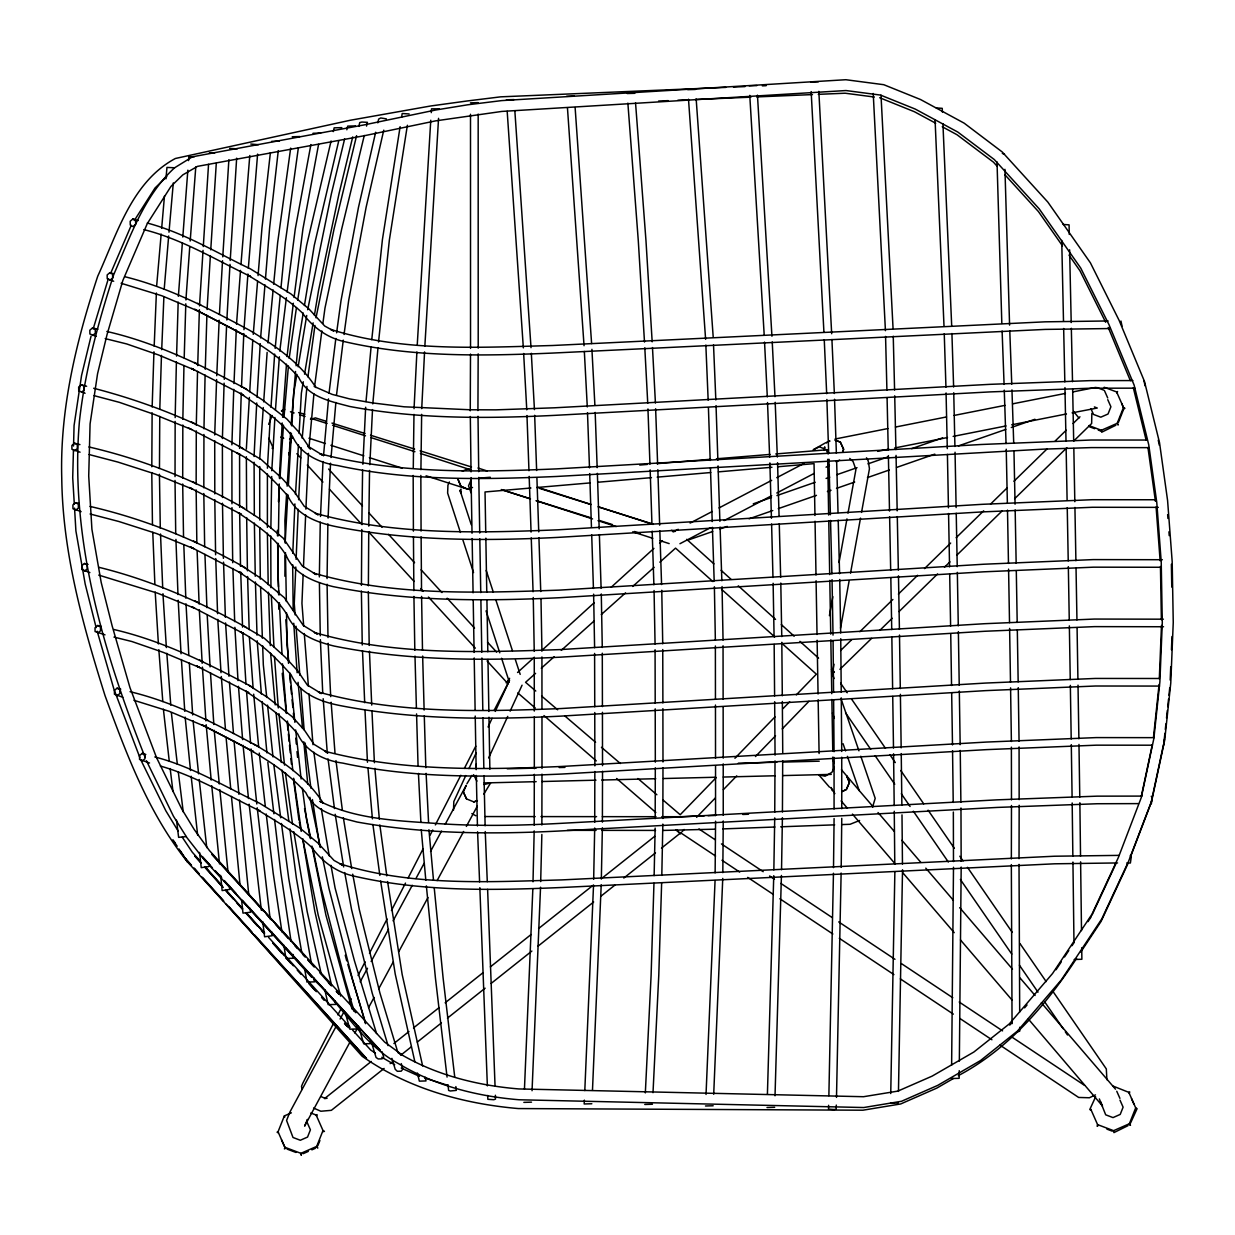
<?xml version="1.0" encoding="UTF-8"?>
<svg xmlns="http://www.w3.org/2000/svg" width="1235" height="1235" viewBox="0 0 1235 1235"><rect width="100%" height="100%" fill="white"/><g stroke="black" fill="none" stroke-linecap="round" stroke-linejoin="round"><path stroke-width="1.5" d="M259.721 527.638L260.323 579.138M259.721 519.997L259.721 466.537M267.393 533.149L268.196 584.634M267.393 527.422L267.408 473.962M267.408 468.235L270.434 414.945M175.015 480.43L175.725 533.705M175.03 476.617L175.154 421.413M175.169 417.6L176.404 361.886M182.687 484.012L183.536 537.287M182.703 478.3L182.826 425.01M182.842 419.298L183.969 365.529M196.149 489.909L196.844 543.184M196.149 484.197L196.288 430.892M196.288 425.18L197.538 371.38M203.806 493.506L204.67 546.781M203.821 487.794L203.945 434.488M203.96 428.777L205.103 375.023M534.184 830.893L533.011 881.775M534.199 825.242L534.307 774.345M534.323 768.679L534.307 716.825M541.872 825.026L541.98 774.129M541.995 768.463L541.98 716.609M594.699 828.006L593.664 879.305M594.714 822.356L594.838 771.505M594.853 765.854L594.761 712.533M602.371 827.79L601.337 879.088M602.387 822.139L602.526 771.288M602.526 765.638L602.433 712.317M655.183 818.682L655.306 767.83M655.322 762.165L655.214 708.859M662.84 824.115L661.806 875.399M662.855 818.465L662.979 767.614M662.994 761.964L662.886 708.643M1011.341 864.608L1012.052 1023.661M1011.357 858.881L1011.48 805.498M1019.014 864.392L1019.693 1011.99M1019.029 858.665L1019.168 805.282M470.257 410.792L470.504 354.075M470.535 348.409L470.504 114.284M477.93 410.576L478.177 353.858M478.207 348.193L478.177 114.068M151.781 472.573L152.461 524.613M151.812 466.784L152.121 412.799M152.152 407.01L153.943 351.805M159.439 474.286L160.288 528.256M159.469 468.497L159.763 416.442M159.809 408.723L161.461 355.387M774.715 817.91L773.851 869.903M774.746 812.213L775.024 760.868M775.055 755.172L774.669 701.712M782.403 817.693L781.539 869.702M782.434 811.997L782.697 760.652M782.743 753.057L782.342 701.495M361.392 591.102L362.256 644.979M361.438 585.328L361.793 529.506M361.84 523.733L362.596 469.964M368.339 591.55L369.203 645.442M368.385 585.776L368.74 531.884M368.771 526.11L369.543 470.427M284.899 576.251L285.069 555.41M285.192 542.15L287.801 494.633M292.664 564.673L293.174 610.075M292.772 553.311L294.903 503.926M715.065 880.54L706.034 1094.442M715.127 872.883L715.574 821.213M722.753 878.409L713.707 1094.225M722.815 872.666L723.247 820.997M951.629 1065.172L953.497 867.263M959.24 1070.683L959.147 1078.325L951.475 1078.541M959.348 1061.127L961.185 867.047M833.455 873.253L828.87 1095.692M833.517 867.603L834.088 818.527M841.128 873.037L836.496 1097.406M841.205 867.387L841.761 818.311M413.169 475.46L413.401 531.112M413.277 467.833L413.972 414.389M420.842 475.444L421.073 531.081M420.919 469.717L421.644 414.358M270.743 535.959L270.944 587.675M270.866 528.287L271.7 476.509M271.793 470.751L274.911 417.492M278.292 543.415L277.829 572.175L279.002 595.1M278.415 535.743L279.249 483.966M279.342 478.207L282.182 422.972M773.758 875.692L767.414 1094.071M781.431 875.476L775.024 1095.785M593.541 885.001L584.803 1090.582M601.213 884.785L592.476 1090.366M653.963 883.226L651.107 975.403L645.334 1092.898M654.133 875.615L655.152 828.098M661.636 883.01L658.78 975.187L653.006 1092.682M890.744 1093.546L894.866 871.864M898.462 1091.416L902.523 869.749M73.452 449.741L72.711 477.667L74.316 504.312M73.544 446.02L74.069 425.55L81.556 375.471L91.066 336.136M532.825 889.324L524.458 1089.023M540.544 887.224L532.053 1090.721M540.683 881.574L541.856 834.459M828.623 1105.294L828.531 1109.138L834.489 1109.555L836.203 1108.922L836.296 1105.078M176.574 356.097L178.18 302.096M184.2 357.81L185.806 303.81M185.914 299.966L189.758 246.722M197.708 365.606L199.391 309.707M205.272 369.25L206.893 315.28M207.063 309.506L210.382 255.614M461.01 489.075L460.856 493.12L459.976 490.202L471.307 524.844M320.266 522.143L319.356 576.93M320.498 516.462L323.03 461.504M327.877 523.825L327.059 578.597M328.093 518.144L330.532 463.187M1106.9 1079.714L1106.313 1068.908L1052.745 991.134M154.19 346.124L156.382 293.035M161.708 349.69L163.9 296.616M164.209 289.036L168.67 235.993M1159.31 678.787L1161.487 625.435M1170.193 680.084L1170.734 666.823M1171.444 649.764L1171.984 636.504M233.755 389.334L231.887 444.832M234.002 383.591L236.286 329.93M241.257 392.962L239.559 448.413M241.504 387.203L243.804 333.543M243.959 329.714L247.911 274.016M298.222 509.329L296.107 559.332M298.623 499.727L301.309 447.826M295.798 567.019L294.27 603.544L295.15 614.891M303.146 574.491L301.942 603.344L303.702 626.006M303.47 566.803L305.647 514.887M305.894 509.129L308.457 453.368M216.604 379.531L214.705 434.952M216.758 375.702L219.166 320.205M224.106 383.143L222.393 438.548M224.276 379.315L226.592 325.731M226.854 319.988L229.988 264.352M584.356 1100.138L584.17 1103.966L591.843 1103.75M362.874 464.267L365.653 407.241M369.821 464.715L372.507 409.588M414.049 408.662L416.89 351.96M417.276 344.395L430.768 120.243M421.722 408.631L424.562 351.929M424.84 346.263L438.564 118.328M219.413 314.462L222.532 260.724M222.763 256.88L228.876 159.732M230.204 260.508L236.657 158.188M291.429 433.608L288.388 485.123M291.861 425.936L293.698 393.394L296.879 374.39M298.453 444.878L295.489 494.417M299.102 433.392L301.371 393.178L303.285 381.769M246.336 449.108L249.393 397.438M249.732 391.696L252.789 340.026M256.726 402.965L254.055 456.502M257.065 397.222L260.245 343.639M199.499 305.863L203.049 250.396M203.296 246.583L208.545 164.348M210.753 249.84L216.295 163.236M278.462 501.703L279.465 486.389M279.959 478.717L283.463 425.087M283.973 417.43L288.419 365.992M286.628 493.83L284.884 520.645L285.3 543.215M287.137 486.173L290.642 432.543M291.136 424.871L295.551 371.473M431.277 112.647L431.524 108.85L439.197 108.819M259.721 458.895L263.287 407.55M263.688 401.838L267.13 352.392M270.974 407.334L274.664 354.075M236.533 324.172L240.516 270.388M240.949 264.63L249.794 155.502M248.343 268.257L257.606 154.113M275.467 409.912L279.372 356.791M279.789 351.111L286.381 297.712M282.599 417.276L286.489 364.171M287.045 356.575L293.312 303.223M178.365 296.323L182.379 242.801M182.811 237.074L187.844 170.168M188.554 160.612L188.847 156.799L194.374 156.721M190.19 241.026L195.778 166.957M253.252 334.345L257.59 281.256M258.069 275.575L261.944 228.166L270.388 152.692M260.616 337.927L264.969 284.837M265.432 279.141L269.616 227.95L278.276 150.593M156.691 285.455L161.168 234.048M161.661 228.336L164.471 195.979M165.953 178.843L166.957 167.42L174.614 167.775L192.444 156.799L364.31 124.874L435.507 110.038L467.756 104.79L501.672 100.606L845.851 79.719L883.797 84.706L920.538 99.526L964.149 123.16L1002.141 151.905L1047.851 202.108L1090.412 262.854L1119.126 320.39L1144.459 381.368L1159.511 442.609L1167.584 500.499L1172.185 561.601L1173.25 622.471L1170.765 683.094L1164.698 740.166L1151.761 800.65L1128.543 861.397L1101.836 918.825L1061.405 979.818L1017.47 1031.055L980.497 1060.572L937.72 1085.38L901.519 1101.28L863.759 1107.533L519.086 1099.767C477.127 1096.294 435.152 1085.735 398.859 1063.829C362.997 1044.872 343.423 1006.818 314.246 980.111M168.994 232.195L173.301 182.934M323.524 455.823L328.525 398.905M329.019 393.224L335.843 338.467M331.042 457.506L335.874 402.487M336.537 394.907L343.268 340.134M302.189 438.24L306.944 386.447M308.982 447.61L313.922 393.903M314.616 386.231L321.856 330.949M366.008 401.56L371.071 347.143M371.766 339.64L382.418 239.605L400.125 126.68M372.785 403.891L378.018 347.591M378.543 341.971L389.365 240.069L407.38 125.26M268.041 342.929L273.12 289.901M273.661 284.22L277.659 242.569L290.673 148.107M275.173 348.394L280.252 295.366M280.978 287.801L285.347 242.353L298.345 147.891M289.16 358.397L296.462 307.577M296.107 365.776L298.33 342.975L303.223 312.995M289.113 454.079L289.036 454.881L288.697 452.936M301.325 1154.478L301.247 1155.281L300.908 1153.336L284.899 1147.284L278.045 1131.785L284.359 1115.915L291.367 1112.828M1115.838 425.241L1101.728 432.204L1101.388 430.274L1088.946 425.566M1153.475 737.341L1159.078 684.499M1163.895 742.837L1164.898 733.328M1165.3 729.514L1165.917 723.818M1166.519 718.106L1167.322 710.495M1167.739 706.698L1168.542 699.087M1168.943 695.274L1169.761 687.663M287.122 291.985L295.273 229.015L310.911 144.557M294.053 297.496L302.945 228.799L318.584 144.341M307.916 376.876L314.956 325.453M316.006 317.843L333.975 229.355L356.591 135.665M322.891 323.338L324.975 308.102L341.663 229.139L364.279 135.464M336.615 332.802L340.999 300.753L358.459 207.449L375.656 132.238M344.04 334.484L348.671 300.537L366.131 207.233L383.761 130.154M401.607 117.279L402.193 113.512L409.14 113.96M297.681 300.09L306.558 245.734L331.088 140.96M304.443 305.493L314.246 245.518L338.76 140.744M298.144 366.78L306.728 315.465M307.685 309.753L331.366 193.849L344.627 138.938M304.551 374.174L313.134 322.844M314.416 315.249L318.537 290.534L339.038 193.633L352.731 136.9M290.318 443.828L291.337 437.885M829.411 615.663L832.853 596.69M839.044 562.527L846.963 518.885M847.997 513.189L855.917 469.547L853.076 461.535L849.757 458.417M832.637 671.825L834.011 664.229M840.541 628.167L849.155 580.728M850.529 573.148L860.517 518.113M861.536 512.417L869.455 468.76L868.22 460.902L866.491 457.799M1141.279 796.498L1152.286 744.813M1163.493 744.674L1150.958 803.321L1130.473 856.92M377.802 122.836L378.666 119.085L380.735 117.958L386.339 118.869M333.28 131.605L334.16 127.853L341.833 127.637M346.834 129.783L347.714 126.124L355.387 125.908M358.86 126.31L359.755 122.558L361.87 122.049L367.443 122.342L366.533 126.094M827.99 463.742L828.901 460.192M93.181 328.927L108.34 278.678M842.594 452.211L843.613 449.262L840.34 442.099L834.968 440.077L840.325 442.115L843.613 449.262L842.61 452.211M1163.571 745.338L1164.466 739.086M1151.344 803.831L1152.255 797.578L1151.221 796.251M268.643 424.331L272.148 415.516M300.908 1153.336L316.7 1146.404L322.999 1130.534L316.145 1115.035L310.803 1113.013M317.812 1145.771L319.911 1140.492M1101.388 430.274L1117.181 423.327L1123.495 407.457L1116.625 391.958L1104.183 387.25M1118.293 422.71L1123.896 408.6L1121.612 403.444M1091.153 1110.265L1089.779 1109.524L1095.646 1096.773M1090.737 1109.123L1097.591 1124.622L1113.6 1130.673L1129.377 1123.742L1135.691 1107.872L1128.836 1092.373L1113.121 1086.09M1130.504 1123.109L1137.095 1108.69L1135.691 1107.872M473.839 801.932L477.405 800.62L473.839 801.901L466.537 798.921L463.372 792.067L466.182 785.383L445.171 824.332M110.563 273.506L131.25 225.357M471.029 480.106L468.528 485.864L471.06 492.842M449.386 481.974L447.935 485.185L447.626 493.074L460.423 532.455M465.78 775.534L453.832 801.515L453.492 810.191M468.96 768.602L476.123 752.995M488.072 726.998L492.055 718.338M495.235 711.406L509.576 680.223M488.628 757.981L507.739 716.393M510.117 711.19L522.065 685.193M1091.987 915.12L1115.915 863.697M1127.74 864.068L1101.033 921.495L1080.81 951.984M834.351 767.429L831.85 772.4L825.088 776.197L818.867 774.916L829.519 787.204M333.481 1023.445L302.729 1083.357L301.525 1086.337L302.019 1089.471M337.865 1014.892L341.385 1008.038M358.073 975.526L365.097 961.833M369.481 953.266L387.049 919.041M391.449 910.488L405.497 883.102M408.137 877.962L423.065 848.862M430.089 835.169L432.729 830.043M435.353 824.903L460.825 775.271M464.345 768.432L475.768 746.172M494.201 710.233L508.264 682.847M284.899 1147.284L284.451 1148.92L285.316 1148.426M1097.591 1124.622L1097.143 1126.258L1098.008 1125.764M336.429 1025.837L289.824 1112.195L286.582 1120.469L293.004 1137.481L300.321 1140.26L307.546 1137.08L310.417 1129.824L307.283 1122.738M340.088 1019.06L343.731 1012.283M349.227 1002.125L351.049 998.745M360.188 981.81L367.49 968.255M371.148 961.478L388.516 929.307M393.085 920.847L412.274 885.294M415.933 878.517L424.145 863.28M430.552 851.424L441.512 831.109M350.308 1041.46L304.613 1126.135L307.422 1119.435L307.222 1121.009M354.877 1033L358.536 1026.223M368.586 1007.606L374.066 997.432M378.636 988.973L393.255 961.88M398.735 951.722L427.974 897.536M437.113 880.601L463.619 831.495M466.351 826.416L477.312 806.1M466.923 783.746L471.955 775.379M872.574 807.072L875.198 798.35L860.81 756.237M483.811 794.12L490.65 782.928L484.012 784.549M316.561 1116.162L317.055 1114.618L316.145 1115.035M1117.042 393.1L1117.536 391.557L1116.625 391.958M1129.253 1093.5L1129.732 1091.956L1128.836 1092.373M134.337 220.494L155.008 188.029L166.818 176.543M1076.565 958.406C1046.06 1005.089 1008.254 1049.256 958.298 1075.639M1056.002 969.768L1061.344 961.756M1064.539 956.94L1068.8 950.518M1071.995 945.701L1074.141 942.49M1087.989 921.634L1091.2 916.833M507.863 680.886L509.623 678.293M1009.751 1025.127L1012.221 1022.24M1024.571 1007.853L1027.041 1004.981M682.044 831.742L684.128 829.472M716.254 777.541L680.207 814.745L662.701 799.755M734.933 758.259L774.978 716.917M782.99 708.643L789.674 701.758M796.343 694.857L816.366 674.187L781.879 643.312M696.602 817.308L715.327 797.964M723.355 789.674L736.739 775.873M755.465 756.53L775.534 735.813M782.234 728.897L808.987 701.279M174.614 167.775C143.769 196.01 130.092 237.244 113.744 274.541C98.244 322.474 84.937 371.21 79.426 421.413C69.484 537.009 102.798 650.768 145.02 757.07M840.618 650.505L851.625 639.761M859.869 631.702L892.89 599.469M898.385 594.097L917.651 575.294M924.521 568.579L950.657 543.06M956.152 537.688L983.678 510.827M990.547 504.096L1007.05 487.979M1013.935 481.264L1046.94 449.031L1091.2 447.595L1149.09 447.641M1055.199 440.972L1066.206 430.228M1073.076 423.512L1079.961 416.797M839.923 669.324L871.555 638.433M879.814 630.375L892.195 618.272M899.065 611.557L937.581 573.951M944.466 567.236L949.962 561.863M956.847 555.148L1002.233 510.827M1014.614 498.739L1066.886 447.703M1073.755 440.988L1091.647 423.512L1091.848 413.385M506.18 682.847L509.021 680.253M517.542 672.504L533.18 658.286M541.702 650.521L594.251 602.68M611.294 587.165L653.917 548.386M659.598 543.215L662.439 540.637M535.573 673.353L525.57 682.307L535.774 691.044M541.285 668.243L554.144 656.742M561.277 650.351L594.143 620.958M601.275 614.567L625.558 592.846M632.706 586.455L654.133 567.297M659.845 562.187L675.56 548.124L712.919 581.577M132.871 218.981L130.184 221.266L130.262 225.048L132.994 226.561L135.68 224.291L135.618 220.494L132.871 218.981L138.289 220.509M113.543 273.676L109.838 272.673L107.152 274.942L107.229 278.724L113.682 281.24M109.961 280.237L112.647 277.968L112.586 274.17L109.838 272.673M97.889 329.251L92.517 327.923L89.831 330.208L89.908 333.99L96.237 336.383M92.64 335.503L95.327 333.218L95.265 329.436L92.517 327.923M86.635 386.262L81.34 384.749L78.669 387.018L78.731 390.816L85.076 393.27M81.479 392.313L84.15 390.044L84.088 386.262L81.34 384.749M79.935 444.615L74.548 443.211L71.877 445.48L71.939 449.262L80.074 452.18M74.687 450.775L77.357 448.506L77.296 444.708L74.548 443.211M79.179 503.602L75.582 502.66L72.911 504.93L72.973 508.727L81.109 511.645M75.721 510.24L78.392 507.956L78.33 504.173L75.582 502.66M88.071 564.441L84.459 563.484L81.772 565.754L81.85 569.551L89.877 572.561M84.582 571.064L87.268 568.779L87.206 564.997L84.459 563.484M101.285 626.392L97.704 625.497L95.018 627.781L95.095 631.564L105.006 634.852M97.827 633.076L100.514 630.792L100.452 627.01L97.704 625.497M120.783 689.176L117.078 688.173L114.392 690.458L114.469 694.24L122.774 697.266M117.217 695.753L119.888 693.468L119.826 689.686L117.078 688.173M145.792 754.415L142.179 753.396L139.509 755.666L139.57 759.463L149.543 762.998M142.318 760.976L144.989 758.691L144.927 754.909L142.179 753.396M371.272 1061.467L324.543 1098.594L327.105 1098.255M393.888 1043.513L408.955 1031.534M413.478 1027.937L439.104 1007.59M445.14 1002.805L482.823 972.856M490.357 966.882L531.065 934.54M538.599 928.55L592.877 885.449M601.924 878.27L654.673 836.357M384.131 1068.429L331.366 1110.327L320.868 1111.238L313.567 1108.057M390.152 1063.628L393.178 1061.236M400.711 1055.246L411.255 1046.863M417.291 1042.078L441.404 1022.92M447.44 1018.134L485.123 988.201M491.16 983.415L531.853 951.074M537.889 946.288L593.664 901.982M601.198 895.992L614.768 885.217M623.814 878.039L655.476 852.891M661.497 848.105L681.102 832.529M859.591 820.488L850.081 824.285L842.378 824.563M273.105 448.027L272.24 448.521L272.688 446.885L268.89 438.271M953.374 1078.51L936.917 1088.05L900.716 1103.951L862.956 1110.203L518.345 1108.567C463.094 1103.781 407.936 1088.467 362.195 1056.295L226.098 904.113M673.137 531.976L678.231 529.306M690.133 523.084L712.209 511.506M719.002 507.94L771.674 480.353M776.769 477.683L803.954 463.449M679.945 543.724L710.526 527.715M724.127 520.583L771.69 495.667M776.784 492.997L814.158 473.422M826.045 467.185L829.441 465.41M836.234 461.844L839.646 460.068M825.073 443.087L813.201 449.802L819.345 446.792L826.23 449.633L828.376 453.847M208.838 866.553L201.243 867.649L199.561 852.412M1095.46 1094.889L1089.409 1097.761L1078.664 1097.452L999.933 1045.103M186.269 836.574L178.627 837.361L176.512 820.163M304.844 414.219L298.608 412.613M281.426 410.776L284.745 409.325M289.561 439.212L292.448 437.946M303.084 1153.706L308.333 1151.39M311.853 1149.847L315.357 1148.303M1128.049 1125.641L1113.924 1132.618L1113.6 1130.673M281.611 411.379L284.498 410.128M462.291 471.214L468.019 468.729L470.921 469.887L420.425 453.461M472.526 487.454L468.204 489.322L426.09 475.815M278.045 1131.785L277.088 1132.202L278.462 1132.927M271.654 141.361L279.326 141.145M292.232 136.761L299.904 136.545M312.995 133.287L320.668 133.071M470.473 102.845L478.161 102.629M506.365 99.803L514.053 99.587M566.603 96.299L574.29 96.083M627.148 93.52L634.821 93.304M687.771 89.661L695.444 89.46M749.182 85.817L756.87 85.601M810.623 82.035L818.311 81.834M531.513 1102.16L523.841 1102.376M652.435 1104.244L644.763 1104.461M713.166 1105.773L705.478 1105.989M774.669 1107.316L766.997 1107.533M1018.026 1031.719L1019.739 1031.086L1019.724 1027.273M898.2 1102.978L890.528 1103.195M753.257 503.818L771.458 497.489M776.923 495.575L815.162 482.267M826.076 478.454L829.719 477.189M837.006 474.657L857.028 467.679M867.958 463.881L887.98 456.904M911.646 448.66L942.598 437.885M687.2 540.374L712.688 531.498M719.974 528.95L727.261 526.419M749.105 518.808L772.77 510.564M778.235 508.666L816.458 495.358M827.388 491.545L831.032 490.28M836.496 488.381L854.697 482.036M867.449 477.605L889.293 469.995M896.564 467.447L934.802 454.14M958.468 445.897L1005.815 429.41M1011.264 427.511L1034.93 419.267M1123.896 408.6L1124.9 408.291L1123.495 407.457M323.416 1131.677L324.419 1131.353L322.999 1130.534M310.479 419.36L315.45 417.893L326.457 421.367M229.648 148.401L237.305 148.848M250.782 144.047L258.424 144.68M209.286 152.878L214.797 152.862M835.061 439.027L887.934 428.545M895.483 427.048L946.473 416.951M954.022 415.454L1004.997 405.358M1012.561 403.86L1065.434 393.394M1072.983 391.896L1095.646 387.404M877.637 451.362L888.968 449.123M894.619 447.996L947.492 437.53M953.158 436.403L1006.031 425.936M1011.697 424.809L1066.453 413.957M1072.119 412.845L1097.267 408.029L1094.364 406.933M530.942 488.01L485.031 491.962L485.741 532.393M536.685 487.516L590.237 482.9M597.894 482.237L651.462 477.636M657.19 477.142L710.758 472.526M718.399 471.863L771.968 467.262M777.71 466.768L814.05 463.634L814.946 515.474M478.763 478.192L490.249 477.25M639.73 465.055L647.387 464.422M656.974 463.65L710.634 459.266M716.377 458.802L770.038 454.418M775.781 453.955L827.527 449.725L827.589 453.569M1046.925 448.953L556.414 476.478C483.472 479.597 409.341 481.11 337.603 465.533C319.248 463.063 300.584 454.094 292.572 436.464C278.215 418.85 259.041 406.222 240.454 393.517L243.635 395.169L191.41 368.385L194.543 370.006L158.358 354.893L126.711 343.947L105.191 338.606M725.779 87.392L500.715 96.839L466.799 101.023L430.691 105.978L350.169 120.274L175.355 158.497C131.636 181.854 116.985 234.218 97.735 276.208C76.23 341.323 59.805 408.939 61.75 477.976C62.584 552.632 82.868 625.003 105.052 695.706C126.325 753.829 148.401 813.278 187.612 862.061L366.533 1058.565L254.533 934.91M733.466 87.067L745.014 86.589M762.335 85.863L766.179 85.694M658.61 101.038L668.228 100.637M677.845 100.236L689.377 99.742M695.151 99.51L750.926 97.164M756.7 96.917L812.476 94.586M818.249 94.339L845.172 93.212L874.257 97.025M679.157 816.767L704.212 815.856M708.056 815.717L715.775 815.44M742.76 814.467L748.534 814.251M715.158 829.179L663.21 830.429M722.876 828.901L774.916 827.018M780.69 826.802L834.659 824.841M936.269 107.924L942.243 108.34L942.413 112.184M1063.103 224.446L1069.078 224.863L1069.278 234.434M484.105 782.944L536.175 781.662M541.964 781.523L595.965 780.18M601.754 780.041L655.754 778.714M663.473 778.529L715.544 777.247M723.247 777.047L775.318 775.765M783.036 775.58L831.248 774.391M507.199 768.803L536.098 768.108M559.208 767.537L564.982 767.398M738.329 763.168L776.861 762.227M782.635 762.088L819.237 761.192M485.34 816.551L535.203 816.597M540.961 816.597L596.582 816.644M602.34 816.659L656.032 816.705M661.79 816.705L679.049 816.721M567.313 830.337L596.073 830.368M601.831 830.368L655.538 830.414M1108.119 320.961L1045.165 321.826L552.415 345.507C478.671 347.529 401.946 351.99 330.733 329.421L333.712 330.995L324.712 326.025L308.765 308.75L290.935 293.93L250.489 268.921C216.604 252.789 183.876 232.705 147.32 223.041M1110.08 328.541L1045.289 329.405L552.539 353.071C482.514 356.035 411.085 357.471 342.481 341.169C325.87 336.97 312.27 326.503 302.204 312.779C285.949 297.388 266.266 286.659 247.432 274.849L250.612 276.501C215.646 259.767 181.777 239.065 143.831 229.602M1119.265 855.376L1054.474 856.226L561.724 879.907C487.979 881.929 411.255 886.406 340.042 863.836L343.021 865.411L334.021 860.424L318.074 843.15L300.244 828.345L259.798 803.337C225.372 786.911 192.073 766.487 154.823 756.947M1117.567 862.941L1054.613 863.805L561.848 887.486C491.823 890.45 420.394 891.886 351.79 875.584C335.194 871.385 321.594 860.903 311.529 847.195C295.258 831.803 275.59 821.074 256.741 809.249L259.937 810.901C227.163 795.278 195.5 776.028 160.365 766.04M1126.737 862.987L1130.396 863.003L1131.291 856.75L1130.272 855.438M1147.114 440.046L1091.076 440.015L981.238 444.492L556.29 468.899C477.389 472.218 396.836 473.885 319.834 453.708L322.798 455.283L308.765 446.73L299.117 432.42L286.844 419.005L262.53 399.986L243.511 387.589M1154.154 737.65L1096.263 737.588L986.425 742.065L561.477 766.472C482.576 769.806 402.023 771.458 325.021 751.281L327.985 752.856L313.952 744.304L304.304 729.993L292.031 716.578L267.717 697.559L248.698 685.163M1152.425 745.199L1096.387 745.168L986.549 749.63L561.601 774.052C488.659 777.17 414.528 778.698 342.79 763.106C324.434 760.637 305.771 751.667 297.758 734.038C283.402 716.423 264.228 703.796 245.642 691.091L248.822 692.742L196.597 665.958L199.73 667.579L163.545 652.466L131.898 641.521L113.975 637.075M1132.881 380.565L1089.903 380.642L989.853 384.347L554.484 407.797L495.883 409.85L470.489 409.788L404.107 406.794L372.275 402.888L349.536 398.89L332.122 394.366L314.199 386.493M1134.872 388.161L1090.026 388.222L989.991 391.912L554.608 415.361C486.297 418.711 417.121 419.113 349.675 406.469C330.671 401.36 307.747 397.176 298.669 377.293C270.851 345.723 231.177 328.464 194.682 309.29L246.321 336.105M1141.974 796.096L1097.143 796.158L997.093 799.848L561.724 823.297C519.24 825.613 476.602 826.462 434.149 823.297C395.524 820.642 355.032 819.021 319.803 801.283L323.138 803.059C307.114 777.726 281.858 760.806 256.618 745.693C216.187 724.05 174.953 702.468 130.061 691.693M1138.408 803.614L1097.267 803.738L997.232 807.428L561.848 830.877C493.537 834.428 424.408 834.181 356.915 821.985C337.927 816.875 314.987 812.676 305.909 792.808C278.091 761.223 238.417 743.979 201.923 724.806L253.561 751.606L250.365 749.954M1162.367 559.717L1093.33 559.594L983.569 564.241L559.162 590.145C477.281 592.908 392.807 596.227 313.366 573.009L316.345 574.584L302.313 566.031L283.294 538.228L260.4 519.163L241.226 506.782M1160.638 567.266L1093.469 567.174L983.693 571.82L559.285 597.725C483.873 601.306 407.442 601.599 333.126 586.61C314.663 582.148 294.378 574.537 286.304 555.75C275.127 536.824 255.923 524.829 238.17 512.695L241.35 514.347L189.526 487.547L192.645 489.168L155.502 474.101L117.819 462.044L89.059 454.526M1163.401 619.183L1094.38 619.059L984.604 623.706L560.196 649.595C478.315 652.358 393.841 655.677 314.4 632.459L317.38 634.034L303.347 625.497L284.328 597.678L261.45 578.613L242.261 566.232M1163.54 626.747L1094.503 626.624L984.727 631.27L560.319 657.174C484.907 660.771 408.476 661.049 334.16 646.059C315.697 641.598 295.412 634.003 287.338 615.215C276.161 596.273 256.957 584.279 239.204 572.145L242.384 573.812L190.56 546.997L193.679 548.633L156.536 533.551L118.853 521.494L90.093 513.992M1156.269 499.758L1092.203 499.712L982.427 504.312L557.865 529.815C476.988 533.057 393.934 535.203 315.296 513.281L318.275 514.856L304.242 506.304L294.517 492.009L282.259 478.578L261.125 459.466L240.177 447.132M1158.322 507.369L1092.342 507.276L982.551 511.892L557.988 537.379C484.321 541.1 409.665 541.007 337.016 526.82C317.688 523.053 296.632 515.319 287.956 496.038C273.151 479.412 257.173 463.233 237.12 453.06L240.316 454.712L188.476 427.912M1159.387 678.494L1095.322 678.447L985.53 683.063L560.983 708.55C480.137 711.7 397.052 713.876 318.414 692.017L321.378 693.591L307.345 685.054L297.62 670.744L285.362 657.313L264.244 638.202L243.295 625.867M1159.526 686.073L1095.445 686.012L985.669 690.627L561.107 716.115C487.439 719.835 412.783 719.743 340.119 705.571C320.807 701.789 299.75 694.055 291.074 674.773C276.269 658.147 260.292 641.968 240.238 631.795L243.434 633.447L191.595 606.647L194.713 608.268L157.571 593.186L98.707 575.093M1002.326 153.495L1004.456 154.005M1074.203 959.487L1081.875 959.271L1081.721 947.801M106.858 331.474C156.32 342.759 202.185 365.545 246.691 389.257M113.836 629.495C162.649 640.841 207.897 663.427 251.878 686.83M88.92 446.962C143.522 459.574 195.778 480.647 244.406 508.434M89.97 506.412C144.572 519.024 196.813 540.112 245.441 567.884M94.092 395.663L119.347 402.332L154.452 414.451L191.595 429.533M98.877 567.297C150.732 580.018 199.931 601.646 246.491 627.534M124.673 276.686C168.902 287.477 209.471 308.889 249.377 330.177C274.618 345.291 299.873 362.225 315.898 387.543M121.107 283.263L161.955 295.798L197.801 310.911M133.905 700.276L169.21 711.314L205.056 726.427M93.69 388.269C146.039 401.823 196.473 421.799 243.372 448.784M331.968 423.096L365.02 433.5M370.531 435.229L414.605 449.092M420.116 450.821L471.523 467M539.463 488.365L590.886 504.544M598.219 506.859L653.315 524.196M502.228 489.909L529.769 498.569M537.117 500.885L590.361 517.635M599.546 520.522L612.406 524.566M634.435 531.498L639.946 533.242M419.499 1076.333L401.19 1068.043M424.794 1078.032L447.765 1085.333M290.441 411.78L294.1 412.953M299.596 414.713L305.091 416.473M310.572 418.233L327.059 423.512M332.555 425.272L365.498 435.847M370.994 437.607L414.929 451.701M308.935 438.24L325.407 443.519M330.903 445.295L363.862 455.854M369.342 457.614L402.301 468.188M477.991 468.019L487.115 470.967M538.198 487.424L591.102 504.467M598.404 506.813L653.145 524.443M671.377 530.309L675.036 531.498M501.317 489.539L530.51 498.94M535.99 500.7L592.553 518.916M598.018 520.676L616.265 526.558M632.69 531.837L652.759 538.306M660.046 540.652L669.169 543.601M1096.68 387.481L1103.951 390.198M1089.363 426.708L1094.689 428.715M1098.255 430.073L1101.805 431.416M280.793 437.082L283.726 438.193M1106.9 1129.13L1112.241 1131.137M287.091 1149.106L295.983 1152.456M879.706 97.735L914.425 111.737L935.713 123.222M466.768 488.736L460.979 486.389L457.923 479.149L460.979 486.389L465.317 488.149M321.239 1096.665L324.975 1098.285M394.691 1064.74L381.816 1057.284M253.422 744.041L256.618 745.693M197.677 303.331L200.796 304.968M194.404 362.426L197.523 364.047M191.471 421.953L194.59 423.574M192.506 481.604L195.624 483.225M193.54 541.053L196.658 542.674M194.59 600.689L197.708 602.31M199.591 659.999L202.71 661.62M204.917 718.847L208.036 720.468M942.259 126.757L956.986 134.723L993.449 162.156L997.293 166.401M471.863 813.572L475.815 815.764M284.359 1115.915L284.776 1117.057M375.44 1053.131L370.67 1050.012L352.577 1030.052M698.948 828.963L715.019 839.646M721.441 843.922L763.215 871.694M769.637 875.97L774.453 879.181M780.89 883.442L832.297 917.636M838.719 921.912L894.958 959.302M901.38 963.578L952.787 997.757M959.209 1002.033L1002.588 1030.87M1012.237 1037.292L1084.531 1085.364M680.223 832.513L715.574 856.025M721.996 860.286L739.672 872.049M747.7 877.39L773.403 894.48M779.841 898.756L832.853 934M839.275 938.276L893.908 974.6M900.33 978.876L953.343 1014.136M959.765 1018.396L991.906 1039.762M1117.598 424.469L1118.277 424.933L1117.181 423.327M1129.793 1124.869L1130.488 1125.332L1129.377 1123.742M317.102 1147.547L317.796 1147.994L316.7 1146.404M541.609 696.046L557.664 709.785M564.951 716.038L595.594 742.281M601.43 747.283L620.387 763.523M637.893 778.513L656.866 794.753M517.805 692.912L535.249 708.01M543.956 715.574L596.273 760.884M616.605 778.498L655.831 812.476M676.178 830.105L680.531 833.887M721.533 589.296L774.7 636.889M686.691 539.325L713.923 563.87M721.086 570.323L731.12 579.369M738.283 585.822L775.549 619.399M781.292 624.57L794.182 636.195M799.925 641.366L818.558 658.147M831.448 669.771L834.32 672.365M676.363 829.688L678.756 831.834M1073.601 411.471L1078.927 418.017M307.777 446.344L310.386 449.185M328.618 469.053L362.488 505.964M369.003 513.05L382.032 527.252M388.546 534.354L414.589 562.743M421.104 569.829L441.945 592.553M447.163 598.219L474.518 628.028M487.547 642.231L496.655 652.157M296.879 453.693L300.784 457.953M307.299 465.055L322.922 482.082M329.436 489.183L362.009 524.659M368.524 531.76L414.111 581.438M420.626 588.539L423.235 591.38M428.437 597.061L475.336 648.159M487.069 660.941L507.909 683.65M209.919 864.979L202.108 856.472L212.42 867.834M215.122 870.644L221.636 877.73M224.245 880.555L235.962 893.306M242.461 900.392L282.815 944.327M285.424 947.152L380.442 1050.599L204.717 860.363L186.994 837.731L173.425 816.181L146.394 760.667M1005.012 174.861L1038.419 211.555L1062.455 245.811M263.765 911.445L211.988 854.404L384.594 1042.047L402.425 1055.138L398.673 1053.007C434.967 1074.913 476.926 1085.472 518.901 1088.946L863.512 1096.711L897.86 1091.107L932.085 1076.148L973.828 1052.05L1009.319 1023.892L1052.544 973.52L1092.002 914.162L1118.323 857.599L1141.294 797.532L1153.876 738.453L1159.881 681.828L1162.289 622.78L1161.224 561.91L1156.763 502.383L1148.766 444.924L1134.116 385.073L1109.03 324.743L1080.733 268.072L1039.222 208.885L994.252 159.5L957.789 132.052L915.228 109.066L880.509 95.08L845.975 90.541L501.858 111.428L435.693 120.86L364.51 135.696L197.461 166.37L182.811 174.876L171.001 186.362L147.243 223.689L122.867 280.438L107.075 334.469L97.55 373.804L90.078 423.883L88.719 476L91.915 529.29L101.177 582.364L112.153 625.929L129.968 687.633L156.552 757.688L181.854 809.172L194.219 829.503L209.394 850.514L304.458 955.813M266.359 914.286L271.53 919.998M275.42 924.274L288.357 938.538M294.825 945.655L297.419 948.511M302.59 954.223L305.184 957.063M307.777 959.919L314.246 967.051M328.479 982.736L331.073 985.592M336.244 991.288L338.838 994.144M214.998 870.69L221.451 877.792M224.029 880.632L311.668 977.271M201.351 863.234L194.898 856.102L201.29 863.25M205.226 867.51L223.319 887.471M225.912 890.312L242.708 908.852M246.583 913.128L264.691 933.089M268.566 937.365L349.984 1027.196M199.175 873.809L194.019 868.112L199.128 873.963M203.034 878.07L223.628 900.809M228.784 906.49L251.955 932.07M308.318 960.089L313.458 965.785M319.88 972.887L330.162 984.28M336.584 991.396L339.146 994.237M351.99 1008.47L355.85 1012.731M205.133 867.541L221.76 886.128M225.604 890.42L233.276 899.003M237.12 903.294L242.23 909.022M246.074 913.313L257.59 926.173M261.419 930.464L263.981 933.336M272.935 943.339L281.889 953.358M287.014 959.07L290.842 963.362M308.765 983.384L315.157 990.532M344.58 1023.429L347.143 1026.285M201.706 876.835L223.535 901.241M199.977 860.841L192.29 852.212L182.24 837.191M205.087 866.584L221.729 885.279M225.573 889.601L242.199 908.281M246.043 912.603L263.95 932.718M272.92 942.784L284.436 955.736M286.999 958.607L293.39 965.801M297.234 970.108L301.078 974.415M308.75 983.045L316.422 991.674M321.548 997.417L324.11 1000.304M344.58 1023.306L348.424 1027.613M841.436 769.729L873.021 806.671M878.039 812.522L894.372 831.541M901.905 840.325L920.754 862.292M925.787 868.143L953.42 900.346M959.703 907.663L1012.468 969.135M1020.002 977.919L1035.084 995.487M1041.367 1002.805L1115.483 1089.162M832.344 790.678L830.954 787.421L834.86 793.611M841.143 800.928L847.426 808.246M852.443 814.097L895.159 863.867M902.692 872.651L954.207 932.657M960.49 939.974L1011.99 999.995M1028.323 1019.014L1102.485 1106.004L1100.601 1101.759M831.726 669.308L833.795 671.794M1120.948 321.023L1122.044 326.133M1143.98 380.75L1145.077 385.86M1158.245 440.185L1159.341 445.295M1069.016 255.151L1079.93 270.727L1105.665 322.258M840.634 683.217L847.195 692.742M851.563 699.087L885.464 748.287M889.833 754.631L895.298 762.582M900.763 770.516L923.734 803.846M928.103 810.191L954.346 848.291M959.811 856.226L963.084 860.98M967.468 867.325L1012.283 932.41M1019.94 943.509L1046.184 981.609M845.558 712.827L870.706 749.321M875.09 755.681L894.758 784.24M901.318 793.765L910.071 806.47M913.36 811.225L948.341 862.015M960.367 879.474L1011.758 954.084M1019.415 965.183L1038.002 992.168M1044.563 1001.693L1063.15 1028.678M1065.326 1031.842L1067.519 1035.023M174.058 841.467L177.192 846.222M180.31 850.977L187.612 862.061L178.967 848.954M172.915 839.738L174.922 842.81M178.226 831.17L165.861 810.839L140.543 759.355M473.561 774.7L476.926 781.137M463.387 792.052L466.552 798.891M1104.569 390.862L1107.702 397.948M1107.764 399.677L1110.913 406.763L1108.027 414.018L1100.802 417.183L1093.484 414.42L1090.968 408.754M1131.538 1098.671L1133.823 1103.843M1116.764 1091.261L1119.913 1098.347M1119.975 1100.076L1123.109 1107.162L1120.222 1114.418L1113.013 1117.598L1105.696 1114.819L1099.351 1098.918M281.503 1139.812L284.559 1146.697M1108.227 327.414L1130.365 380.642M139.864 757.564L113.96 689.3L97.195 631.224M833.162 760.173L834.181 762.968M831.572 671.346L834.073 678.571M840.912 698.439L858.942 750.818M832.483 713.012L834.351 718.43M843.057 743.717L845.543 750.942M847.411 756.36L859.22 790.678M486.204 570.431L493.367 592.306M495.744 599.608L512.432 650.66M515.412 659.783L520.182 674.372M462.816 539.757L473.545 572.577M486.065 610.862L499.774 652.806M501.564 658.27L509.314 681.982M376.536 1033.541L354.399 960.645L335.086 887.965L330.965 865.318M382.078 1051.772L383.73 1057.237L382.032 1058.843L378.188 1058.951L376.058 1057.453L371.627 1042.865M347.838 964.504L365.545 1022.827M397.948 1052.699L379.824 992.693L359.292 909.531L352.731 874.179M401.252 1063.597L402.903 1069.062L401.19 1071.193L397.346 1071.301L395.215 1069.278L391.927 1058.364M388.083 1045.628L372.152 992.909L351.604 909.747L344.704 872.528M365.529 1023.661L352.747 980.204L328.958 888.459L322.335 856.812M370.315 1039.963L371.38 1043.59L363.707 1043.807L358.922 1027.505M354.121 1011.203L345.074 980.405L321.285 888.66L312.702 847.719M351.929 1008.748L325.901 915.073L311.93 846.099M356.514 1025.282L357.532 1028.956L349.86 1029.172L345.275 1012.638M340.675 996.105L318.229 915.274L302.745 838.858M345.244 955.272L346.726 960.861M96.145 627.596L85.184 584.031L75.906 530.957L74.548 508.125M1133.313 387.744L1146.126 440.108M331.644 985.808L314.832 911.368L302.745 839.121M335.009 1000.705L335.858 1004.425L328.17 1004.642L324.82 989.744M321.038 972.995L307.16 911.569L293.806 831.726M422.648 1065.99L402.162 974.477L387.589 881.543M425.164 1077.198L425.998 1080.934L419.36 1081.15L417.368 1073.014M414.867 1061.807L395.215 974.014L380.642 881.08M309.846 797.239L320.374 847.503M304.52 808.616L310.757 838.411M310.417 838.642L306.635 820.009L302.374 788.285M299.333 822.093L301.232 831.402M351.697 868.591L343.376 817.863M343.67 866.939L335.194 814.266M329.236 855.886L321.316 808.74M319.85 846.67L312.409 799.539M311.328 963.038L296.415 878.286L289.885 828.963M313.983 978.089L314.647 981.856L306.959 982.072L304.644 968.888M301.664 951.953L288.743 878.502L281.457 823.483M301.155 829.611L293.668 778.235M292.525 824.115L285.378 772.724M291.028 941.163L280.854 872.852L274.571 819.515M293.004 954.454L293.575 958.252L285.887 958.453L283.911 945.176M281.935 931.9L273.182 873.068L266.22 814.004M386.802 875.877L379.855 824.949M379.855 875.414L372.908 824.501M1147.963 447.595L1155.435 501.333M301.124 778.961L295.659 729.947M293.451 779.177L298.963 820.225M313.891 752.223L320.081 799.323M310.927 788.239L305.168 743.022M282.089 770.131L288.882 821.368M280.7 817.786L273.8 764.588M335.966 760.606L342.388 810.237M328.047 758.923L334.453 808.539M270.141 918.902L257.22 807.783M271.746 931.993L272.209 935.729L264.599 936.794L262.746 921.65M261.357 910.303L249.13 804.201M177.346 764.28L171.372 712.842M178.288 771.89L183.228 811.843M169.226 760.899L163.391 709.214M170.152 768.54L172.977 791.481M454.742 1077.059L443.118 978.105L434.211 887.718M455.854 1086.584L456.302 1090.381L450.296 1090.984L448.629 1090.412L447.965 1084.7M447.07 1077.09L435.446 978.135L426.368 885.881M267.825 762.35L273.892 813.788M265.324 806.378L259.257 753.072M286.597 713.444L282.506 663.859M287.431 721.07L292.834 770.609M278.292 707.948L274.448 656.433M278.925 713.66L284.544 765.113M256.803 803.985L251.045 748.95M248.497 798.52L243.063 745.353M198.588 773.82L193.077 720.731M199.221 779.501L206.754 847.627M190.514 770.516L185.142 717.103M191.147 776.228L197.662 835.277M275.235 704.907L270.589 653.207M276.038 712.58L281.287 762.458M266.745 697.451L263.317 664.847L262.654 645.797M267.547 705.123L272.997 756.916M248.806 895.082L239.466 800.018M250.211 908.42L250.612 912.233L242.971 913.113L241.612 900.053M240.053 885.14L231.439 796.421M288.774 661.759L287.045 644.701L286.52 612.776M289.916 673.121L294.903 722.367M282.244 673.337L286.258 713.104M287.215 722.583L287.987 730.163M288.373 733.945L289.144 741.525M289.515 745.307L290.287 752.887M290.858 758.568L291.445 764.249M219.274 783.963L214.211 730.271M219.845 789.705L228.027 872.157M229.355 885.572L229.741 889.401L222.146 890.574L220.633 875.337M211.185 780.072L206.168 724.713M211.756 785.784L219.506 863.898M297.141 672.704L293.745 623.274M298.067 682.307L302.544 728.372M288.527 663.334L285.902 619.708M289.654 674.85L290.395 682.523M290.765 686.367L291.522 694.039M292.077 699.797L292.834 707.47M293.39 713.228L293.945 718.986M261.357 693.977L257.189 640.811M262.082 701.573L266.93 752.856M253.144 688.497L249.393 637.229M253.684 694.193L258.717 747.36M433.5 880.246L428.931 829.719M425.828 880.262L421.258 829.735M303.81 741.803L307.747 784.024M295.767 738.19L296.307 743.949M297.017 751.621L297.558 757.379M238.942 794.321L234.063 741.139M230.729 788.841L226.098 737.527M374.406 762.69L371.967 710.851M374.9 768.355L379.361 819.299M367.459 762.242L365.02 710.403M367.953 767.892L372.414 818.836M308.41 686.367L304.289 633.555M308.997 693.885L312.995 744.69M299.843 675.298L296.029 626.222M300.877 688.466L304.134 729.854M245.997 684.205L242.755 632.829M246.583 691.816L250.597 743.238M238.015 680.608L234.882 627.334M238.463 686.32L242.616 739.641M228.984 676.286L225.573 622.949M229.432 682.013L233.477 733.513M221.019 672.689L217.777 619.368M221.312 676.502L225.496 729.9M1167.646 514.625L1167.924 518.453M1168.943 531.806L1169.221 535.635M696.169 99.016L713.212 337.232M688.497 99.217L705.617 339.347M635.546 102.891L645.982 240.779L652.173 341.817M627.874 103.107L638.31 240.995L644.5 342.033M330.702 696.617L328.155 643.281M331.134 702.252L334.994 752.979M322.736 693.067L320.374 639.653M323.169 698.701L327.306 753.196M166.37 647.557L162.943 593.726M166.818 653.315L170.785 705.17M158.404 643.929L155.193 592.013M158.836 649.687L162.804 701.542M1156.099 506.967L1160.128 560.736M575.124 107.553L591.611 343.577M567.452 107.769L584.047 345.707M514.871 111.119L531.019 347.652M507.184 111.335L523.347 347.869M210.089 666.9L207.218 615.231M210.475 672.674L213.84 724.513M202.169 663.288L199.329 609.75M202.417 667.116L205.921 720.885M188.831 655.492L186.022 603.853M189.341 663.164L192.691 714.972M181.036 653.778L178.195 600.256M181.406 659.536L184.771 711.345M757.456 95.157L771.937 336.229M749.769 95.373L764.172 334.546M818.836 91.359L831.68 333.743M811.163 91.575L823.915 332.03M531.328 353.287L534.446 409.619M523.655 353.503L526.774 409.835M881.003 95.188L893.059 328.525M873.222 93.474L885.433 330.671M652.481 347.56L655.43 403.042M644.809 347.776L647.742 403.258M591.92 349.32L594.869 404.818M584.34 351.45L587.289 406.933M772.23 341.894L774.978 396.667M764.542 342.11L767.306 396.883M279.388 602.742L282.028 654.303M271.329 595.316L273.954 646.878M425.828 767.722L424.284 715.821M426.106 773.357L428.56 822.201M418.063 765.87L416.565 713.923M418.433 773.388L420.888 822.232M942.922 123.701L951.691 325.855M935.08 120.073L944.003 326.071M831.927 339.517L834.351 393.486M824.254 339.733L826.678 393.687M713.521 344.843L715.837 399.97M705.849 345.044L708.164 400.186M487.285 881.666L485.247 831.556M487.609 889.37L495.034 1085.642M479.597 881.883L477.575 831.772M479.844 887.656L487.362 1085.858M369.45 651.2L371.72 705.077M362.503 650.752L364.695 702.7M160.519 534.029L162.711 587.953M152.769 532.316L154.884 584.309M775.194 402.317L777.34 457.043M777.556 462.708L779.069 516.122M767.522 402.533L769.667 457.259M769.884 462.924L771.443 518.252M1009.582 325.114L1004.95 169.334M1009.782 330.826L1011.758 384.208M1001.832 323.416L997.015 161.893M1002.11 331.042L1004.086 384.425M204.948 554.391L206.924 607.635M197.121 550.795L199.113 604.038M183.814 544.897L185.806 598.141M175.926 539.402L177.979 594.56M655.631 408.754L657.622 463.974M657.838 469.686L659.66 525.168M647.958 408.97L649.95 464.19M650.15 469.887L651.926 523.47M595.177 412.428L597.169 467.648M597.369 473.36L599.191 528.842M587.49 412.644L589.496 467.864M589.697 473.576L591.457 527.144M534.662 415.315L536.638 470.489M536.916 478.099L538.738 531.884M526.975 415.531L528.966 470.705M529.167 476.401L531.065 532.084M495.374 1095.244L495.513 1099.088L493.815 1099.721L487.84 1099.304L487.702 1095.46M834.551 399.26L836.373 453.214M836.635 460.917L838.025 512.571M826.879 399.476L828.7 453.43M828.901 459.204L830.399 514.702M716.038 405.62L717.875 460.269M718.06 465.919L719.897 521.355M708.427 407.72L710.187 460.47M710.449 468.019L712.225 521.571M538.923 537.642L540.745 591.519M541.007 599.207L541.933 651.169M531.251 537.858L533.072 591.735M533.258 597.508L534.246 651.385M268.458 592.26L270.326 645.581M260.585 586.764L262.376 638.186M1011.959 389.92L1013.719 443.288M1013.966 450.914L1015.062 504.204M1004.271 390.137L1006.046 443.504M1006.232 449.216L1007.359 502.521M720.082 527.098L721.857 580.79M722.058 586.548L723.046 640.07M712.41 527.314L714.185 581.006M714.386 586.764L715.358 640.286M659.845 530.911L661.574 584.541M661.759 590.284L662.732 643.806M652.173 531.127L653.886 584.757M654.071 590.5L655.059 644.022M599.376 534.585L601.105 588.215M601.291 593.973L602.279 647.48M591.704 534.801L593.433 588.431M593.618 594.174L594.606 647.696M240.516 566.325L239.652 513.081M240.717 572.021L242.554 627.133M232.72 562.728L231.964 507.585M232.906 568.424L234.696 621.637M223.411 558.343L222.485 503.216M223.535 562.141L225.387 617.253M215.6 554.762L214.797 499.619M215.739 558.56L217.576 613.671M951.923 333.496L953.621 386.987M944.25 333.712L945.948 387.203M255.259 576.282L254.379 523.069M255.429 581.978L257.019 635.114M247.417 570.802L246.676 517.588M247.587 576.498L249.177 629.634M422.493 650.274L421.583 596.397M422.648 656.063L424.13 710.048M414.821 650.305L413.926 596.428M414.991 656.094L416.411 708.134M328.001 637.507L327.09 584.248M320.266 635.793L319.402 582.58M838.21 520.228L839.584 573.735M839.723 579.462L840.68 632.968M830.538 520.429L831.896 573.951M832.05 579.678L833.023 635.099M779.27 523.779L780.659 577.316M780.798 583.059L781.77 636.565M771.597 523.98L772.971 577.532M773.125 583.275L774.083 636.781M893.245 336.213L894.588 390.028M885.572 336.429L886.915 390.245M1071.208 322.551L1069.618 249.779M1071.332 328.278L1072.52 381.677M1063.489 320.868L1061.729 240.408M1063.659 328.495L1064.832 381.893M953.744 392.745L954.917 446.468M955.056 452.226L956.122 507.57M946.072 392.962L947.291 448.614M947.415 454.372L948.449 507.786M894.711 395.802L895.931 449.617M896.054 455.375L897.181 510.858M887.085 397.932L888.243 449.833M888.382 455.591L889.509 511.074M483.827 767.892L482.931 717.767M483.996 775.611L485.123 825.767M476.062 764.249L476.154 768.108M476.324 775.827L477.436 825.983M1072.659 389.303L1073.678 440.771M1073.832 448.398L1074.821 501.703M1064.956 387.605L1066.006 440.988M1066.145 448.614L1067.102 500.021M956.23 513.281L957.233 566.649M957.341 572.361L958.283 625.867M948.557 513.498L949.561 566.865M949.7 574.476L950.61 626.083M897.289 516.601L898.354 570.107M898.478 575.85L899.42 629.356M889.617 516.801L890.682 570.323M890.836 577.965L891.732 629.572M285.47 552.616L286.35 601.491M277.381 530.263L277.489 535.913M277.628 543.431L278.431 586.687M1171.382 564.271L1171.783 587.104M1160.452 566.479L1161.379 619.738M1074.929 507.415L1075.901 560.721M1076.04 568.332L1076.951 619.924M1067.241 507.631L1068.229 560.922M1068.337 566.633L1069.263 620.14M1015.17 509.916L1016.158 563.222M1016.297 570.832L1017.192 622.425M1007.498 510.132L1008.47 563.422M1008.578 569.134L1009.52 622.641M827.682 459.327L828.654 515.041M828.762 520.799L829.688 574.584M829.796 580.342L830.738 634.126M830.831 639.884L831.772 693.669M831.865 699.427L832.776 751.297M832.869 757.055L833.116 770.501M815.054 521.232L815.995 574.985M816.088 580.743L817.03 634.497M817.122 640.255L818.064 694.008M818.157 699.766L819.098 753.52M485.849 538.167L486.775 592.09M486.914 599.778L487.825 651.771M487.964 659.475L488.859 711.468M488.967 717.242L489.863 769.235M479.72 533.026L478.794 477.389M479.813 538.8L480.755 592.584M480.894 600.256L481.789 652.219M481.897 658.008L482.808 710.048M471.122 480.739L472.032 533.242M472.14 538.522L473.082 592.8M473.206 600.164L474.116 652.435M474.209 657.946L475.12 710.264M475.228 716.053L476.17 769.652M476.262 775.426L476.324 779.285M1077.074 627.596L1077.923 679.404M1078.016 685.163L1078.896 738.777M1069.356 625.898L1070.251 679.62M1070.344 685.379L1071.208 738.993M1017.316 630.097L1018.165 681.905M1018.258 687.663L1019.06 741.278M1009.612 628.399L1010.492 682.121M1010.585 687.88L1011.388 741.494M958.375 631.61L959.225 685.271M959.317 691.029L960.166 744.69M950.734 633.74L951.552 685.487M951.676 693.159L952.494 744.906M278.477 590.438L278.539 594.205M278.693 603.591L278.786 609.226M1078.973 744.427L1079.776 797.115M1079.869 802.75L1080.532 856.117M1071.301 744.643L1072.103 797.316M1072.181 802.966L1072.86 856.334M899.497 635.083L900.3 688.59M900.392 694.332L901.164 747.839M891.855 637.214L892.627 688.806M892.735 696.447L893.492 748.055M1080.61 861.845L1081.505 930.603M1072.937 862.045L1073.971 942.29M960.243 750.448L960.892 802.225M960.969 807.983L961.154 861.335M952.555 750.664L953.219 802.441M901.241 753.582L901.874 805.297M893.569 753.798L894.202 805.513M894.263 811.256L894.788 864.284M478.007 416.303L478.717 471.662M470.319 416.519L471.044 471.878M471.122 477.605L471.245 487.146M901.998 814.868L902.461 864.068M840.742 638.711L841.236 692.217M841.282 697.96L841.73 751.467M833.085 640.826L833.563 692.434M833.625 700.075L834.057 751.683M781.817 642.293L782.295 695.768M774.16 644.423L774.607 695.984M421.12 536.854L421.536 590.639M413.447 536.87L413.879 590.67M254.086 462.214L254.333 515.474M246.367 456.718L246.629 509.978M953.343 812.043L953.482 861.551M662.747 649.533L662.886 702.916M655.075 649.749L655.198 703.132M602.294 653.207L602.418 706.59M594.606 653.423L594.745 706.806M1019.076 746.928L1019.153 799.632M1011.388 747.144L1011.48 799.848M841.73 757.194L841.761 808.771M834.057 757.41L834.073 808.987M723.046 645.781L723.123 699.118M723.139 706.729L723.216 758.151M723.216 763.863L723.247 815.285M715.528 758.367L715.466 705.046M715.544 765.993L715.559 815.501M715.374 645.998L715.451 699.319M541.933 656.943L541.964 708.921M534.261 657.159L534.292 711.051M239.575 454.125L239.652 507.384M231.887 450.528L231.964 503.787M222.393 444.245L222.47 497.504M214.72 440.663L214.797 493.907M824.764 447.147L823.745 450.111L824.748 447.147M849.433 782.465L846.407 789.489L842.162 791.527L846.376 789.458L849.418 782.434L846.639 775.92L849.418 782.434M829.719 441.049L826.277 442.717L829.719 441.049M191.456 865.272L185.018 858.171L191.425 865.349"/></g></svg>
